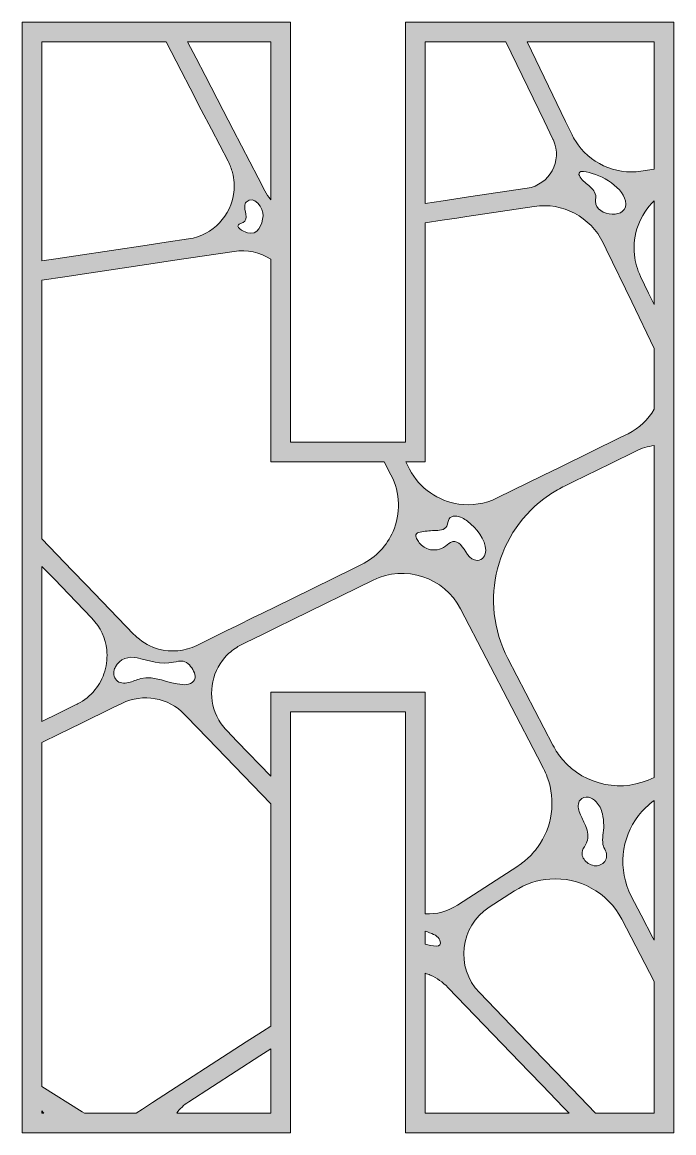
# Model space of a CAD drawing. Extents: x -1650 to 2650, y -4022 to 3022.
# Drawn here: x 1650 to 1910.2, y 1534.5 to 1978 of the extents above; entities that cross this region are included whole.
import ezdxf

# ---------------------------------------------------------------- set-up
doc = ezdxf.new("R2010")
doc.units = 0
doc.header["$MEASUREMENT"] = 0
doc.layers.add('Layer 1', color=7, linetype='Continuous')

msp = doc.modelspace()

# ---------------------------------------------------------------- hatches: boundary and pattern name
at = {"layer": 'Layer 1', "true_color": 0x80ff3c}
h = msp.add_hatch(color=70, dxfattribs=at)
h.dxf.hatch_style = 2
h.paths.add_polyline_path([(1803.08, 1978), (1803.08, 1810.24), (1757.08, 1810.24), (1757.08, 1978), (1650, 1978), (1650, 1534.49), (1757.08, 1534.49), (1757.08, 1702.55), (1803.08, 1702.55), (1803.08, 1534.49), (1910.17, 1534.49), (1910.17, 1978)])
edge = h.paths.add_edge_path()
edge.add_spline(control_points=[(1810.94, 1970.14), (1810.94, 1970.14), (1843.17, 1970.14), (1843.17, 1970.14), (1843.17, 1970.14), (1858.41, 1938.61), (1858.41, 1938.61), (1858.41, 1938.61), (1861.93, 1931.32), (1861.93, 1931.32), (1862, 1931.17), (1862.07, 1931.03), (1862.13, 1930.88), (1865.78, 1922.62), (1860.59, 1913.06), (1851.57, 1911.71), (1851.57, 1911.71), (1828.23, 1908.21), (1828.23, 1908.21), (1828.23, 1908.21), (1818.09, 1906.69), (1818.09, 1906.69), (1818.09, 1906.69), (1814.52, 1906.15), (1814.52, 1906.15), (1814.52, 1906.15), (1810.94, 1905.62), (1810.94, 1905.62), (1810.94, 1905.62), (1810.94, 1970.14), (1810.94, 1970.14)], knot_values=[0, 0, 0, 0, 1, 1, 1, 2, 2, 2, 3, 3, 3, 4, 4, 4, 5, 5, 5, 6, 6, 6, 7, 7, 7, 8, 8, 8, 9, 9, 9, 10, 10, 10, 10], degree=3, periodic=1)
edge = h.paths.add_edge_path()
edge.add_spline(control_points=[(1749.22, 1970.14), (1749.22, 1970.14), (1749.22, 1907.13), (1749.22, 1907.13), (1748.35, 1908.21), (1747.58, 1909.39), (1746.93, 1910.65), (1746.93, 1910.65), (1744.23, 1915.84), (1744.23, 1915.84), (1744.23, 1915.84), (1734.26, 1935.03), (1734.26, 1935.03), (1734.26, 1935.03), (1730.24, 1942.77), (1730.24, 1942.77), (1730.24, 1942.77), (1723.01, 1956.7), (1723.01, 1956.7), (1723.01, 1956.7), (1719.4, 1963.63), (1719.4, 1963.63), (1719.4, 1963.63), (1716.03, 1970.14), (1716.03, 1970.14), (1716.03, 1970.14), (1749.22, 1970.14), (1749.22, 1970.14)], knot_values=[0, 0, 0, 0, 1, 1, 1, 2, 2, 2, 3, 3, 3, 4, 4, 4, 5, 5, 5, 6, 6, 6, 7, 7, 7, 8, 8, 8, 9, 9, 9, 9], degree=3, periodic=1)
edge = h.paths.add_edge_path()
edge.add_spline(control_points=[(1739.33, 1901.31), (1739.14, 1902.56), (1738.66, 1903.81), (1738.89, 1905.05), (1738.96, 1905.44), (1739.11, 1905.83), (1739.38, 1906.12), (1742.42, 1909.47), (1746.45, 1903.46), (1746.2, 1900.66), (1745.87, 1897.16), (1744.04, 1892.62), (1739.89, 1893.93), (1738.79, 1894.28), (1737.77, 1894.81), (1736.86, 1895.5), (1736.52, 1895.76), (1736.15, 1896.1), (1736.16, 1896.54), (1736.17, 1896.98), (1736.56, 1897.32), (1736.96, 1897.5), (1737.36, 1897.67), (1737.8, 1897.74), (1738.19, 1897.95), (1739.3, 1898.55), (1739.52, 1900.06), (1739.33, 1901.31)], knot_values=[0, 0, 0, 0, 1, 1, 1, 2, 2, 2, 3, 3, 3, 4, 4, 4, 5, 5, 5, 6, 6, 6, 7, 7, 7, 8, 8, 8, 9, 9, 9, 9], degree=3, periodic=1)
edge = h.paths.add_edge_path()
edge.add_spline(control_points=[(1657.86, 1970.14), (1657.86, 1970.14), (1707.45, 1970.14), (1707.45, 1970.14), (1707.45, 1970.14), (1713.46, 1958.57), (1713.46, 1958.57), (1713.46, 1958.57), (1717.06, 1951.64), (1717.06, 1951.64), (1717.06, 1951.64), (1721.52, 1943.05), (1721.52, 1943.05), (1721.52, 1943.05), (1725.54, 1935.31), (1725.54, 1935.31), (1725.54, 1935.31), (1732.2, 1922.48), (1732.2, 1922.48), (1732.97, 1921), (1733.55, 1919.48), (1733.95, 1917.95), (1734.64, 1915.32), (1734.79, 1912.65), (1734.47, 1910.07), (1733.37, 1900.96), (1726.41, 1892.94), (1716.38, 1891.44), (1716.38, 1891.44), (1707.53, 1890.12), (1707.53, 1890.12), (1707.53, 1890.12), (1699.89, 1888.97), (1699.89, 1888.97), (1699.89, 1888.97), (1671.38, 1884.7), (1671.38, 1884.7), (1671.38, 1884.7), (1663.47, 1883.52), (1663.47, 1883.52), (1663.47, 1883.52), (1657.86, 1882.68), (1657.86, 1882.68), (1657.86, 1882.68), (1657.86, 1970.14), (1657.86, 1970.14)], knot_values=[0, 0, 0, 0, 1, 1, 1, 2, 2, 2, 3, 3, 3, 4, 4, 4, 5, 5, 5, 6, 6, 6, 7, 7, 7, 8, 8, 8, 9, 9, 9, 10, 10, 10, 11, 11, 11, 12, 12, 12, 13, 13, 13, 14, 14, 14, 15, 15, 15, 15], degree=3, periodic=1)
edge = h.paths.add_edge_path()
edge.add_spline(control_points=[(1657.86, 1874.98), (1657.86, 1874.98), (1667.01, 1876.35), (1667.01, 1876.35), (1667.01, 1876.35), (1674.91, 1877.53), (1674.91, 1877.53), (1674.91, 1877.53), (1702.35, 1881.65), (1702.35, 1881.65), (1702.35, 1881.65), (1709.99, 1882.79), (1709.99, 1882.79), (1709.99, 1882.79), (1734.61, 1886.48), (1734.61, 1886.48), (1739.82, 1887.26), (1744.98, 1886.09), (1749.22, 1883.4), (1749.22, 1883.4), (1749.22, 1802.38), (1749.22, 1802.38), (1749.22, 1802.38), (1794.58, 1802.38), (1794.58, 1802.38), (1794.58, 1802.38), (1797.25, 1797.23), (1797.25, 1797.23), (1801.06, 1789.91), (1801.09, 1781.65), (1798.06, 1774.64), (1795.67, 1769.08), (1791.35, 1764.31), (1785.48, 1761.43), (1785.48, 1761.43), (1782.59, 1760.01), (1782.59, 1760.01), (1782.59, 1760.01), (1757.96, 1747.91), (1757.96, 1747.91), (1757.96, 1747.91), (1745.45, 1741.78), (1745.45, 1741.78), (1745.45, 1741.78), (1742.53, 1740.34), (1742.53, 1740.34), (1742.53, 1740.34), (1735.69, 1736.99), (1735.69, 1736.99), (1735.69, 1736.99), (1731.75, 1735.05), (1731.75, 1735.05), (1731.75, 1735.05), (1722.15, 1730.34), (1722.15, 1730.34), (1722.15, 1730.34), (1719.68, 1729.12), (1719.68, 1729.12), (1714.82, 1726.74), (1709.4, 1726.32), (1704.44, 1727.69), (1701.3, 1728.55), (1698.35, 1730.13), (1695.83, 1732.37), (1695.41, 1732.73), (1695.01, 1733.11), (1694.62, 1733.52), (1694.62, 1733.52), (1675.52, 1753.33), (1675.52, 1753.33), (1675.52, 1753.33), (1670.01, 1759.04), (1670.01, 1759.04), (1670.01, 1759.04), (1657.86, 1771.64), (1657.86, 1771.64), (1657.86, 1771.64), (1657.86, 1874.98), (1657.86, 1874.98)], knot_values=[0, 0, 0, 0, 1, 1, 1, 2, 2, 2, 3, 3, 3, 4, 4, 4, 5, 5, 5, 6, 6, 6, 7, 7, 7, 8, 8, 8, 9, 9, 9, 10, 10, 10, 11, 11, 11, 12, 12, 12, 13, 13, 13, 14, 14, 14, 15, 15, 15, 16, 16, 16, 17, 17, 17, 18, 18, 18, 19, 19, 19, 20, 20, 20, 21, 21, 21, 22, 22, 22, 23, 23, 23, 24, 24, 24, 25, 25, 25, 26, 26, 26, 26], degree=3, periodic=1)
edge = h.paths.add_edge_path()
edge.add_spline(control_points=[(1686.9, 1719.85), (1686.99, 1720.1), (1687.1, 1720.35), (1687.22, 1720.57), (1688.79, 1723.74), (1692.65, 1724.92), (1695.92, 1724.17), (1695.94, 1724.17), (1695.95, 1724.16), (1695.96, 1724.16), (1701.08, 1722.97), (1705.02, 1721.3), (1710.46, 1722.42), (1711.72, 1722.68), (1713, 1723.04), (1714.26, 1722.78), (1716.21, 1722.39), (1717.54, 1720.61), (1718.44, 1718.83), (1718.86, 1717.98), (1719.24, 1717.05), (1719.08, 1716.12), (1718.72, 1714.04), (1716.08, 1713.32), (1713.98, 1713.46), (1708.33, 1713.86), (1702.82, 1717.2), (1697.31, 1715.88), (1695.64, 1715.47), (1694.09, 1714.64), (1692.42, 1714.25), (1690.74, 1713.86), (1688.78, 1714), (1687.59, 1715.24), (1686.46, 1716.42), (1686.36, 1718.31), (1686.9, 1719.85)], knot_values=[0, 0, 0, 0, 1, 1, 1, 2, 2, 2, 3, 3, 3, 4, 4, 4, 5, 5, 5, 6, 6, 6, 7, 7, 7, 8, 8, 8, 9, 9, 9, 10, 10, 10, 11, 11, 11, 12, 12, 12, 12], degree=3, periodic=1)
edge = h.paths.add_edge_path()
edge.add_spline(control_points=[(1657.86, 1760.67), (1657.86, 1760.67), (1662.96, 1755.39), (1662.96, 1755.39), (1662.96, 1755.39), (1668.47, 1749.67), (1668.47, 1749.67), (1668.47, 1749.67), (1677.8, 1739.99), (1677.8, 1739.99), (1681.32, 1736.35), (1683.25, 1731.9), (1683.73, 1727.37), (1684.05, 1724.49), (1683.78, 1721.57), (1682.96, 1718.81), (1681.36, 1713.41), (1677.65, 1708.59), (1672.08, 1705.76), (1671.98, 1705.71), (1671.88, 1705.65), (1671.78, 1705.61), (1671.78, 1705.61), (1663.05, 1701.33), (1663.05, 1701.33), (1663.05, 1701.33), (1659.44, 1699.55), (1659.44, 1699.55), (1659.44, 1699.55), (1657.86, 1698.77), (1657.86, 1698.77), (1657.86, 1698.77), (1657.86, 1760.67), (1657.86, 1760.67)], knot_values=[0, 0, 0, 0, 1, 1, 1, 2, 2, 2, 3, 3, 3, 4, 4, 4, 5, 5, 5, 6, 6, 6, 7, 7, 7, 8, 8, 8, 9, 9, 9, 10, 10, 10, 11, 11, 11, 11], degree=3, periodic=1)
edge = h.paths.add_edge_path()
edge.add_spline(control_points=[(1657.86, 1542.35), (1657.86, 1542.35), (1657.86, 1543.21), (1657.86, 1543.21), (1658.12, 1542.93), (1658.37, 1542.64), (1658.6, 1542.35), (1658.6, 1542.35), (1657.86, 1542.35), (1657.86, 1542.35)], knot_values=[0, 0, 0, 0, 1, 1, 1, 2, 2, 2, 3, 3, 3, 3], degree=3, periodic=1)
edge = h.paths.add_edge_path()
edge.add_spline(control_points=[(1749.22, 1542.35), (1749.22, 1542.35), (1711.69, 1542.35), (1711.69, 1542.35), (1712.95, 1544.07), (1714.56, 1545.61), (1716.51, 1546.87), (1716.51, 1546.87), (1744.83, 1565.22), (1744.83, 1565.22), (1744.83, 1565.22), (1749.22, 1568.06), (1749.22, 1568.06), (1749.22, 1568.06), (1749.22, 1542.35), (1749.22, 1542.35)], knot_values=[0, 0, 0, 0, 1, 1, 1, 2, 2, 2, 3, 3, 3, 4, 4, 4, 5, 5, 5, 5], degree=3, periodic=1)
edge = h.paths.add_edge_path()
edge.add_spline(control_points=[(1749.22, 1577.13), (1749.22, 1577.13), (1745.9, 1574.99), (1745.9, 1574.99), (1745.9, 1574.99), (1739.39, 1570.77), (1739.39, 1570.77), (1739.39, 1570.77), (1702.07, 1546.59), (1702.07, 1546.59), (1702.07, 1546.59), (1698, 1543.96), (1698, 1543.96), (1698, 1543.96), (1695.51, 1542.35), (1695.51, 1542.35), (1695.51, 1542.35), (1674.83, 1542.35), (1674.83, 1542.35), (1674.83, 1542.35), (1673.98, 1542.88), (1673.98, 1542.88), (1673.98, 1542.88), (1657.86, 1552.97), (1657.86, 1552.97), (1657.86, 1552.97), (1657.86, 1690.29), (1657.86, 1690.29), (1657.86, 1690.29), (1657.88, 1690.3), (1657.88, 1690.3), (1657.88, 1690.3), (1664.95, 1693.78), (1664.95, 1693.78), (1664.95, 1693.78), (1673.44, 1697.94), (1673.44, 1697.94), (1673.44, 1697.94), (1686.08, 1704.15), (1686.08, 1704.15), (1686.08, 1704.15), (1689.79, 1705.97), (1689.79, 1705.97), (1698.21, 1710.1), (1708.33, 1708.33), (1714.85, 1701.57), (1714.85, 1701.57), (1715.63, 1700.76), (1715.63, 1700.76), (1715.63, 1700.76), (1723.94, 1692.14), (1723.94, 1692.14), (1723.94, 1692.14), (1749.22, 1665.92), (1749.22, 1665.92), (1749.22, 1665.92), (1749.22, 1577.13), (1749.22, 1577.13)], knot_values=[0, 0, 0, 0, 1, 1, 1, 2, 2, 2, 3, 3, 3, 4, 4, 4, 5, 5, 5, 6, 6, 6, 7, 7, 7, 8, 8, 8, 9, 9, 9, 10, 10, 10, 11, 11, 11, 12, 12, 12, 13, 13, 13, 14, 14, 14, 15, 15, 15, 16, 16, 16, 17, 17, 17, 18, 18, 18, 19, 19, 19, 19], degree=3, periodic=1)
edge = h.paths.add_edge_path()
edge.add_spline(control_points=[(1749.22, 1710.41), (1749.22, 1710.41), (1749.22, 1676.88), (1749.22, 1676.88), (1749.22, 1676.88), (1735.82, 1690.78), (1735.82, 1690.78), (1735.82, 1690.78), (1731.65, 1695.1), (1731.65, 1695.1), (1729.97, 1696.85), (1728.65, 1698.78), (1727.69, 1700.81), (1723.98, 1708.59), (1725.32, 1717.92), (1730.95, 1724.34), (1732.28, 1725.86), (1733.86, 1727.22), (1735.67, 1728.35), (1736.31, 1728.76), (1736.99, 1729.14), (1737.69, 1729.48), (1737.69, 1729.48), (1739.06, 1730.16), (1739.06, 1730.16), (1739.06, 1730.16), (1745.89, 1733.51), (1745.89, 1733.51), (1745.89, 1733.51), (1751.5, 1736.26), (1751.5, 1736.26), (1751.5, 1736.26), (1758.06, 1739.48), (1758.06, 1739.48), (1758.06, 1739.48), (1790.07, 1755.2), (1790.07, 1755.2), (1802.92, 1761.51), (1818.47, 1756.4), (1825.07, 1743.69), (1825.07, 1743.69), (1855.71, 1684.68), (1855.71, 1684.68), (1855.71, 1684.68), (1858.16, 1679.97), (1858.16, 1679.97), (1858.74, 1678.86), (1859.24, 1677.72), (1859.67, 1676.56), (1863.22, 1667.01), (1861.59, 1656.44), (1855.74, 1648.45), (1855.41, 1647.99), (1855.05, 1647.53), (1854.69, 1647.09), (1853.43, 1645.56), (1852.01, 1644.15), (1850.42, 1642.87), (1849.6, 1642.21), (1848.75, 1641.58), (1847.85, 1641), (1847.85, 1641), (1823.79, 1625.42), (1823.79, 1625.42), (1819.86, 1622.87), (1815.36, 1621.72), (1810.94, 1621.87), (1810.94, 1621.87), (1810.94, 1710.41), (1810.94, 1710.41), (1810.94, 1710.41), (1749.22, 1710.41), (1749.22, 1710.41)], knot_values=[0, 0, 0, 0, 1, 1, 1, 2, 2, 2, 3, 3, 3, 4, 4, 4, 5, 5, 5, 6, 6, 6, 7, 7, 7, 8, 8, 8, 9, 9, 9, 10, 10, 10, 11, 11, 11, 12, 12, 12, 13, 13, 13, 14, 14, 14, 15, 15, 15, 16, 16, 16, 17, 17, 17, 18, 18, 18, 19, 19, 19, 20, 20, 20, 21, 21, 21, 22, 22, 22, 23, 23, 23, 24, 24, 24, 24], degree=3, periodic=1)
edge = h.paths.add_edge_path()
edge.add_spline(control_points=[(1807.18, 1773.28), (1807.35, 1773.97), (1808.16, 1774.24), (1808.86, 1774.37), (1810.7, 1774.74), (1812.58, 1774.94), (1814.47, 1774.98), (1816.35, 1775.01), (1818.65, 1775.11), (1819.54, 1776.76), (1820.03, 1777.67), (1819.93, 1778.82), (1820.49, 1779.69), (1821.51, 1781.28), (1823.95, 1780.91), (1825.64, 1780.06), (1826.35, 1779.69), (1827.07, 1779.24), (1827.8, 1778.7), (1831.44, 1776.02), (1835, 1771.35), (1835.07, 1767.09), (1835.1, 1765.11), (1833.9, 1763.11), (1831.67, 1763.07), (1828.46, 1763.01), (1826.95, 1767.45), (1825.01, 1769.37), (1824.19, 1770.19), (1823.02, 1770.78), (1821.88, 1770.56), (1820.74, 1770.35), (1819.9, 1769.41), (1818.96, 1768.72), (1817.06, 1767.3), (1814.48, 1766.86), (1812.22, 1767.56), (1810.58, 1768.07), (1809.13, 1769.16), (1808.17, 1770.58), (1807.81, 1771.11), (1807.51, 1771.69), (1807.29, 1772.3), (1807.18, 1772.61), (1807.09, 1772.96), (1807.18, 1773.28)], knot_values=[0, 0, 0, 0, 1, 1, 1, 2, 2, 2, 3, 3, 3, 4, 4, 4, 5, 5, 5, 6, 6, 6, 7, 7, 7, 8, 8, 8, 9, 9, 9, 10, 10, 10, 11, 11, 11, 12, 12, 12, 13, 13, 13, 14, 14, 14, 15, 15, 15, 15], degree=3, periodic=1)
edge = h.paths.add_edge_path()
edge.add_spline(control_points=[(1810.94, 1609.82), (1810.94, 1609.82), (1810.94, 1614.95), (1810.94, 1614.95), (1811.24, 1614.86), (1811.54, 1614.78), (1811.84, 1614.68), (1814.12, 1613.97), (1816.24, 1612.92), (1816.77, 1611.45), (1818.17, 1607.62), (1813.31, 1609.33), (1810.94, 1609.82)], knot_values=[0, 0, 0, 0, 1, 1, 1, 2, 2, 2, 3, 3, 3, 4, 4, 4, 4], degree=3, periodic=1)
edge = h.paths.add_edge_path()
edge.add_spline(control_points=[(1810.94, 1542.35), (1810.94, 1542.35), (1810.94, 1598.2), (1810.94, 1598.2), (1811.62, 1597.98), (1812.29, 1597.72), (1812.95, 1597.44), (1815.54, 1596.3), (1817.96, 1594.66), (1820.01, 1592.51), (1820.01, 1592.51), (1852.47, 1558.86), (1852.47, 1558.86), (1852.47, 1558.86), (1857.76, 1553.38), (1857.76, 1553.38), (1857.76, 1553.38), (1866.03, 1544.79), (1866.03, 1544.79), (1866.03, 1544.79), (1868.39, 1542.35), (1868.39, 1542.35), (1868.39, 1542.35), (1810.94, 1542.35), (1810.94, 1542.35)], knot_values=[0, 0, 0, 0, 1, 1, 1, 2, 2, 2, 3, 3, 3, 4, 4, 4, 5, 5, 5, 6, 6, 6, 7, 7, 7, 8, 8, 8, 8], degree=3, periodic=1)
edge = h.paths.add_edge_path()
edge.add_spline(control_points=[(1902.31, 1542.35), (1902.31, 1542.35), (1878.96, 1542.35), (1878.96, 1542.35), (1878.96, 1542.35), (1863.15, 1558.74), (1863.15, 1558.74), (1863.15, 1558.74), (1857.87, 1564.21), (1857.87, 1564.21), (1857.87, 1564.21), (1832.53, 1590.49), (1832.53, 1590.49), (1822.83, 1600.55), (1824.72, 1616.95), (1836.45, 1624.55), (1836.45, 1624.55), (1846.55, 1631.09), (1846.55, 1631.09), (1850.98, 1633.96), (1855.85, 1635.5), (1860.72, 1635.84), (1872.2, 1636.64), (1883.71, 1630.77), (1889.43, 1619.75), (1889.43, 1619.75), (1902.31, 1594.96), (1902.31, 1594.96), (1902.31, 1594.96), (1902.31, 1542.35), (1902.31, 1542.35)], knot_values=[0, 0, 0, 0, 1, 1, 1, 2, 2, 2, 3, 3, 3, 4, 4, 4, 5, 5, 5, 6, 6, 6, 7, 7, 7, 8, 8, 8, 9, 9, 9, 10, 10, 10, 10], degree=3, periodic=1)
edge = h.paths.add_edge_path()
edge.add_spline(control_points=[(1881.88, 1649.68), (1882.22, 1647.83), (1883.71, 1646.51), (1883.29, 1644.47), (1882.98, 1642.95), (1881.76, 1641.66), (1880.26, 1641.25), (1878.62, 1640.81), (1876.85, 1641.42), (1875.53, 1642.47), (1874.33, 1643.42), (1873.39, 1644.87), (1873.53, 1646.39), (1873.64, 1647.53), (1874.32, 1648.49), (1874.89, 1649.5), (1875.1, 1649.87), (1875.3, 1650.23), (1875.46, 1650.62), (1876.26, 1652.61), (1875.83, 1654.89), (1875.03, 1656.87), (1874.88, 1657.26), (1874.72, 1657.64), (1874.55, 1658), (1873.82, 1659.58), (1872.97, 1661.11), (1872.43, 1662.74), (1871.91, 1664.27), (1871.73, 1666.12), (1872.76, 1667.37), (1873.52, 1668.31), (1874.86, 1668.68), (1876.06, 1668.49), (1877.26, 1668.28), (1878.33, 1667.57), (1879.17, 1666.69), (1880.45, 1665.37), (1881.22, 1663.7), (1881.66, 1661.91), (1882.04, 1660.39), (1882.18, 1658.77), (1882.21, 1657.2), (1882.24, 1655.96), (1882.04, 1654.65), (1881.89, 1653.35), (1881.77, 1652.09), (1881.68, 1650.85), (1881.88, 1649.68)], knot_values=[0, 0, 0, 0, 1, 1, 1, 2, 2, 2, 3, 3, 3, 4, 4, 4, 5, 5, 5, 6, 6, 6, 7, 7, 7, 8, 8, 8, 9, 9, 9, 10, 10, 10, 11, 11, 11, 12, 12, 12, 13, 13, 13, 14, 14, 14, 15, 15, 15, 16, 16, 16, 16], degree=3, periodic=1)
edge = h.paths.add_edge_path()
edge.add_spline(control_points=[(1902.31, 1611.48), (1902.31, 1611.48), (1901.84, 1612.38), (1901.84, 1612.38), (1901.84, 1612.38), (1897.13, 1621.45), (1897.13, 1621.45), (1897.13, 1621.45), (1893.21, 1629.01), (1893.21, 1629.01), (1887.69, 1639.63), (1889.13, 1652.15), (1896.09, 1661.15), (1897.83, 1663.39), (1899.91, 1665.43), (1902.31, 1667.15), (1902.31, 1667.15), (1902.31, 1611.48), (1902.31, 1611.48)], knot_values=[0, 0, 0, 0, 1, 1, 1, 2, 2, 2, 3, 3, 3, 4, 4, 4, 5, 5, 5, 6, 6, 6, 6], degree=3, periodic=1)
edge = h.paths.add_edge_path()
edge.add_spline(control_points=[(1902.31, 1676.44), (1889.85, 1669.95), (1874.68, 1673.1), (1865.77, 1683.52), (1864.31, 1685.23), (1863.01, 1687.14), (1861.93, 1689.23), (1861.93, 1689.23), (1843.93, 1723.88), (1843.93, 1723.88), (1831.97, 1746.91), (1839.42, 1774.79), (1860.2, 1789.03), (1860.51, 1789.25), (1860.81, 1789.45), (1861.13, 1789.65), (1862.86, 1790.79), (1864.68, 1791.82), (1866.58, 1792.76), (1866.58, 1792.76), (1867.81, 1793.36), (1867.81, 1793.36), (1867.81, 1793.36), (1870.01, 1794.44), (1870.01, 1794.44), (1870.01, 1794.44), (1884.72, 1801.66), (1884.72, 1801.66), (1884.72, 1801.66), (1894.96, 1806.69), (1894.96, 1806.69), (1897.34, 1807.86), (1899.82, 1808.61), (1902.31, 1808.95), (1902.31, 1808.95), (1902.31, 1676.44), (1902.31, 1676.44)], knot_values=[0, 0, 0, 0, 1, 1, 1, 2, 2, 2, 3, 3, 3, 4, 4, 4, 5, 5, 5, 6, 6, 6, 7, 7, 7, 8, 8, 8, 9, 9, 9, 10, 10, 10, 11, 11, 11, 12, 12, 12, 12], degree=3, periodic=1)
edge = h.paths.add_edge_path()
edge.add_spline(control_points=[(1902.31, 1823.42), (1899.99, 1819.35), (1896.45, 1815.9), (1891.92, 1813.67), (1891.92, 1813.67), (1888.98, 1812.23), (1888.98, 1812.23), (1888.98, 1812.23), (1864.75, 1800.34), (1864.75, 1800.34), (1864.75, 1800.34), (1857.91, 1796.98), (1857.91, 1796.98), (1857.91, 1796.98), (1839.64, 1788.01), (1839.64, 1788.01), (1834.72, 1785.6), (1829.4, 1784.86), (1824.34, 1785.58), (1816.2, 1786.73), (1808.71, 1791.68), (1804.64, 1799.52), (1804.64, 1799.52), (1803.15, 1802.38), (1803.15, 1802.38), (1803.15, 1802.38), (1810.94, 1802.38), (1810.94, 1802.38), (1810.94, 1802.38), (1810.94, 1897.93), (1810.94, 1897.93), (1810.94, 1897.93), (1817.67, 1898.93), (1817.67, 1898.93), (1817.67, 1898.93), (1823.53, 1899.81), (1823.53, 1899.81), (1823.53, 1899.81), (1827.48, 1900.4), (1827.48, 1900.4), (1827.48, 1900.4), (1854.43, 1904.44), (1854.43, 1904.44), (1865.79, 1906.14), (1876.94, 1900.25), (1881.95, 1889.91), (1881.95, 1889.91), (1883.18, 1887.35), (1883.18, 1887.35), (1883.18, 1887.35), (1893.36, 1866.29), (1893.36, 1866.29), (1893.36, 1866.29), (1902.31, 1847.76), (1902.31, 1847.76), (1902.31, 1847.76), (1902.31, 1823.42), (1902.31, 1823.42)], knot_values=[0, 0, 0, 0, 1, 1, 1, 2, 2, 2, 3, 3, 3, 4, 4, 4, 5, 5, 5, 6, 6, 6, 7, 7, 7, 8, 8, 8, 9, 9, 9, 10, 10, 10, 11, 11, 11, 12, 12, 12, 13, 13, 13, 14, 14, 14, 15, 15, 15, 16, 16, 16, 17, 17, 17, 18, 18, 18, 19, 19, 19, 19], degree=3, periodic=1)
edge = h.paths.add_edge_path()
edge.add_spline(control_points=[(1876.28, 1912.74), (1874.85, 1913.93), (1873.23, 1915.03), (1872.46, 1916.73), (1872.32, 1917.05), (1872.21, 1917.4), (1872.33, 1917.73), (1872.55, 1918.37), (1873.41, 1918.45), (1874.08, 1918.39), (1879.77, 1917.86), (1889.43, 1912.85), (1890.84, 1906.65), (1892.6, 1898.95), (1878.87, 1900.15), (1878.86, 1906.49), (1878.86, 1907.03), (1879.01, 1907.57), (1879.02, 1908.1), (1879.1, 1909.96), (1877.71, 1911.54), (1876.28, 1912.74)], knot_values=[0, 0, 0, 0, 1, 1, 1, 2, 2, 2, 3, 3, 3, 4, 4, 4, 5, 5, 5, 6, 6, 6, 7, 7, 7, 7], degree=3, periodic=1)
edge = h.paths.add_edge_path()
edge.add_spline(control_points=[(1902.31, 1865.26), (1902.31, 1865.26), (1900.12, 1869.79), (1900.12, 1869.79), (1900.12, 1869.79), (1896.93, 1876.4), (1896.93, 1876.4), (1895.56, 1879.23), (1894.75, 1882.15), (1894.44, 1885.05), (1893.57, 1893.16), (1896.61, 1901.16), (1902.31, 1906.69), (1902.31, 1906.69), (1902.31, 1865.26), (1902.31, 1865.26)], knot_values=[0, 0, 0, 0, 1, 1, 1, 2, 2, 2, 3, 3, 3, 4, 4, 4, 5, 5, 5, 5], degree=3, periodic=1)
edge = h.paths.add_edge_path()
edge.add_spline(control_points=[(1902.31, 1919.31), (1902.31, 1919.31), (1897.06, 1918.53), (1897.06, 1918.53), (1886.63, 1916.96), (1876.38, 1921.79), (1870.89, 1930.59), (1870.41, 1931.39), (1869.95, 1932.2), (1869.54, 1933.05), (1869.54, 1933.05), (1866.99, 1938.33), (1866.99, 1938.33), (1866.99, 1938.33), (1851.61, 1970.14), (1851.61, 1970.14), (1851.61, 1970.14), (1902.31, 1970.14), (1902.31, 1970.14), (1902.31, 1970.14), (1902.31, 1919.31), (1902.31, 1919.31)], knot_values=[0, 0, 0, 0, 1, 1, 1, 2, 2, 2, 3, 3, 3, 4, 4, 4, 5, 5, 5, 6, 6, 6, 7, 7, 7, 7], degree=3, periodic=1)

# ---------------------------------------------------------------- linework, layer by layer
at = {"layer": 'Layer 1', "lineweight": 0}
msp.add_lwpolyline([(1803.08, 1978), (1803.08, 1810.24), (1757.08, 1810.24), (1757.08, 1978), (1650, 1978), (1650, 1534.49), (1757.08, 1534.49), (1757.08, 1702.55), (1803.08, 1702.55), (1803.08, 1534.49), (1910.17, 1534.49), (1910.17, 1978), (1803.08, 1978)], dxfattribs=at)
for points, knots in [([(1657.86, 1970.14), (1657.86, 1970.14), (1707.45, 1970.14), (1707.45, 1970.14), (1707.45, 1970.14), (1713.46, 1958.57), (1713.46, 1958.57), (1713.46, 1958.57), (1717.06, 1951.64), (1717.06, 1951.64), (1717.06, 1951.64), (1721.52, 1943.05), (1721.52, 1943.05), (1721.52, 1943.05), (1725.54, 1935.31), (1725.54, 1935.31), (1725.54, 1935.31), (1732.2, 1922.48), (1732.2, 1922.48), (1732.97, 1921), (1733.55, 1919.48), (1733.95, 1917.95), (1734.64, 1915.32), (1734.79, 1912.65), (1734.47, 1910.07), (1733.37, 1900.96), (1726.41, 1892.94), (1716.38, 1891.44), (1716.38, 1891.44), (1707.53, 1890.12), (1707.53, 1890.12), (1707.53, 1890.12), (1699.89, 1888.97), (1699.89, 1888.97), (1699.89, 1888.97), (1671.38, 1884.7), (1671.38, 1884.7), (1671.38, 1884.7), (1663.47, 1883.52), (1663.47, 1883.52), (1663.47, 1883.52), (1657.86, 1882.68), (1657.86, 1882.68), (1657.86, 1882.68), (1657.86, 1970.14), (1657.86, 1970.14)], [0, 0, 0, 0, 1, 1, 1, 2, 2, 2, 3, 3, 3, 4, 4, 4, 5, 5, 5, 6, 6, 6, 7, 7, 7, 8, 8, 8, 9, 9, 9, 10, 10, 10, 11, 11, 11, 12, 12, 12, 13, 13, 13, 14, 14, 14, 15, 15, 15, 15]), ([(1749.22, 1970.14), (1749.22, 1970.14), (1749.22, 1907.13), (1749.22, 1907.13), (1748.35, 1908.21), (1747.58, 1909.39), (1746.93, 1910.65), (1746.93, 1910.65), (1744.23, 1915.84), (1744.23, 1915.84), (1744.23, 1915.84), (1734.26, 1935.03), (1734.26, 1935.03), (1734.26, 1935.03), (1730.24, 1942.77), (1730.24, 1942.77), (1730.24, 1942.77), (1723.01, 1956.7), (1723.01, 1956.7), (1723.01, 1956.7), (1719.4, 1963.63), (1719.4, 1963.63), (1719.4, 1963.63), (1716.03, 1970.14), (1716.03, 1970.14), (1716.03, 1970.14), (1749.22, 1970.14), (1749.22, 1970.14)], [0, 0, 0, 0, 1, 1, 1, 2, 2, 2, 3, 3, 3, 4, 4, 4, 5, 5, 5, 6, 6, 6, 7, 7, 7, 8, 8, 8, 9, 9, 9, 9]), ([(1810.94, 1970.14), (1810.94, 1970.14), (1843.17, 1970.14), (1843.17, 1970.14), (1843.17, 1970.14), (1858.41, 1938.61), (1858.41, 1938.61), (1858.41, 1938.61), (1861.93, 1931.32), (1861.93, 1931.32), (1862, 1931.17), (1862.07, 1931.03), (1862.13, 1930.88), (1865.78, 1922.62), (1860.59, 1913.06), (1851.57, 1911.71), (1851.57, 1911.71), (1828.23, 1908.21), (1828.23, 1908.21), (1828.23, 1908.21), (1818.09, 1906.69), (1818.09, 1906.69), (1818.09, 1906.69), (1814.52, 1906.15), (1814.52, 1906.15), (1814.52, 1906.15), (1810.94, 1905.62), (1810.94, 1905.62), (1810.94, 1905.62), (1810.94, 1970.14), (1810.94, 1970.14)], [0, 0, 0, 0, 1, 1, 1, 2, 2, 2, 3, 3, 3, 4, 4, 4, 5, 5, 5, 6, 6, 6, 7, 7, 7, 8, 8, 8, 9, 9, 9, 10, 10, 10, 10]), ([(1902.31, 1919.31), (1902.31, 1919.31), (1897.06, 1918.53), (1897.06, 1918.53), (1886.63, 1916.96), (1876.38, 1921.79), (1870.89, 1930.59), (1870.41, 1931.39), (1869.95, 1932.2), (1869.54, 1933.05), (1869.54, 1933.05), (1866.99, 1938.33), (1866.99, 1938.33), (1866.99, 1938.33), (1851.61, 1970.14), (1851.61, 1970.14), (1851.61, 1970.14), (1902.31, 1970.14), (1902.31, 1970.14), (1902.31, 1970.14), (1902.31, 1919.31), (1902.31, 1919.31)], [0, 0, 0, 0, 1, 1, 1, 2, 2, 2, 3, 3, 3, 4, 4, 4, 5, 5, 5, 6, 6, 6, 7, 7, 7, 7]), ([(1876.28, 1912.74), (1874.85, 1913.93), (1873.23, 1915.03), (1872.46, 1916.73), (1872.32, 1917.05), (1872.21, 1917.4), (1872.33, 1917.73), (1872.55, 1918.37), (1873.41, 1918.45), (1874.08, 1918.39), (1879.77, 1917.86), (1889.43, 1912.85), (1890.84, 1906.65), (1892.6, 1898.95), (1878.87, 1900.15), (1878.86, 1906.49), (1878.86, 1907.03), (1879.01, 1907.57), (1879.02, 1908.1), (1879.1, 1909.96), (1877.71, 1911.54), (1876.28, 1912.74)], [0, 0, 0, 0, 1, 1, 1, 2, 2, 2, 3, 3, 3, 4, 4, 4, 5, 5, 5, 6, 6, 6, 7, 7, 7, 7]), ([(1739.33, 1901.31), (1739.14, 1902.56), (1738.66, 1903.81), (1738.89, 1905.05), (1738.96, 1905.44), (1739.11, 1905.83), (1739.38, 1906.12), (1742.42, 1909.47), (1746.45, 1903.46), (1746.2, 1900.66), (1745.87, 1897.16), (1744.04, 1892.62), (1739.89, 1893.93), (1738.79, 1894.28), (1737.77, 1894.81), (1736.86, 1895.5), (1736.52, 1895.76), (1736.15, 1896.1), (1736.16, 1896.54), (1736.17, 1896.98), (1736.56, 1897.32), (1736.96, 1897.5), (1737.36, 1897.67), (1737.8, 1897.74), (1738.19, 1897.95), (1739.3, 1898.55), (1739.52, 1900.06), (1739.33, 1901.31)], [0, 0, 0, 0, 1, 1, 1, 2, 2, 2, 3, 3, 3, 4, 4, 4, 5, 5, 5, 6, 6, 6, 7, 7, 7, 8, 8, 8, 9, 9, 9, 9]), ([(1902.31, 1823.42), (1899.99, 1819.35), (1896.45, 1815.9), (1891.92, 1813.67), (1891.92, 1813.67), (1888.98, 1812.23), (1888.98, 1812.23), (1888.98, 1812.23), (1864.75, 1800.34), (1864.75, 1800.34), (1864.75, 1800.34), (1857.91, 1796.98), (1857.91, 1796.98), (1857.91, 1796.98), (1839.64, 1788.01), (1839.64, 1788.01), (1834.72, 1785.6), (1829.4, 1784.86), (1824.34, 1785.58), (1816.2, 1786.73), (1808.71, 1791.68), (1804.64, 1799.52), (1804.64, 1799.52), (1803.15, 1802.38), (1803.15, 1802.38), (1803.15, 1802.38), (1810.94, 1802.38), (1810.94, 1802.38), (1810.94, 1802.38), (1810.94, 1897.93), (1810.94, 1897.93), (1810.94, 1897.93), (1817.67, 1898.93), (1817.67, 1898.93), (1817.67, 1898.93), (1823.53, 1899.81), (1823.53, 1899.81), (1823.53, 1899.81), (1827.48, 1900.4), (1827.48, 1900.4), (1827.48, 1900.4), (1854.43, 1904.44), (1854.43, 1904.44), (1865.79, 1906.14), (1876.94, 1900.25), (1881.95, 1889.91), (1881.95, 1889.91), (1883.18, 1887.35), (1883.18, 1887.35), (1883.18, 1887.35), (1893.36, 1866.29), (1893.36, 1866.29), (1893.36, 1866.29), (1902.31, 1847.76), (1902.31, 1847.76), (1902.31, 1847.76), (1902.31, 1823.42), (1902.31, 1823.42)], [0, 0, 0, 0, 1, 1, 1, 2, 2, 2, 3, 3, 3, 4, 4, 4, 5, 5, 5, 6, 6, 6, 7, 7, 7, 8, 8, 8, 9, 9, 9, 10, 10, 10, 11, 11, 11, 12, 12, 12, 13, 13, 13, 14, 14, 14, 15, 15, 15, 16, 16, 16, 17, 17, 17, 18, 18, 18, 19, 19, 19, 19]), ([(1902.31, 1865.26), (1902.31, 1865.26), (1900.12, 1869.79), (1900.12, 1869.79), (1900.12, 1869.79), (1896.93, 1876.4), (1896.93, 1876.4), (1895.56, 1879.23), (1894.75, 1882.15), (1894.44, 1885.05), (1893.57, 1893.16), (1896.61, 1901.16), (1902.31, 1906.69), (1902.31, 1906.69), (1902.31, 1865.26), (1902.31, 1865.26)], [0, 0, 0, 0, 1, 1, 1, 2, 2, 2, 3, 3, 3, 4, 4, 4, 5, 5, 5, 5]), ([(1657.86, 1874.98), (1657.86, 1874.98), (1667.01, 1876.35), (1667.01, 1876.35), (1667.01, 1876.35), (1674.91, 1877.53), (1674.91, 1877.53), (1674.91, 1877.53), (1702.35, 1881.65), (1702.35, 1881.65), (1702.35, 1881.65), (1709.99, 1882.79), (1709.99, 1882.79), (1709.99, 1882.79), (1734.61, 1886.48), (1734.61, 1886.48), (1739.82, 1887.26), (1744.98, 1886.09), (1749.22, 1883.4), (1749.22, 1883.4), (1749.22, 1802.38), (1749.22, 1802.38), (1749.22, 1802.38), (1794.58, 1802.38), (1794.58, 1802.38), (1794.58, 1802.38), (1797.25, 1797.23), (1797.25, 1797.23), (1801.06, 1789.91), (1801.09, 1781.65), (1798.06, 1774.64), (1795.67, 1769.08), (1791.35, 1764.31), (1785.48, 1761.43), (1785.48, 1761.43), (1782.59, 1760.01), (1782.59, 1760.01), (1782.59, 1760.01), (1757.96, 1747.91), (1757.96, 1747.91), (1757.96, 1747.91), (1745.45, 1741.78), (1745.45, 1741.78), (1745.45, 1741.78), (1742.53, 1740.34), (1742.53, 1740.34), (1742.53, 1740.34), (1735.69, 1736.99), (1735.69, 1736.99), (1735.69, 1736.99), (1731.75, 1735.05), (1731.75, 1735.05), (1731.75, 1735.05), (1722.15, 1730.34), (1722.15, 1730.34), (1722.15, 1730.34), (1719.68, 1729.12), (1719.68, 1729.12), (1714.82, 1726.74), (1709.4, 1726.32), (1704.44, 1727.69), (1701.3, 1728.55), (1698.35, 1730.13), (1695.83, 1732.37), (1695.41, 1732.73), (1695.01, 1733.11), (1694.62, 1733.52), (1694.62, 1733.52), (1675.52, 1753.33), (1675.52, 1753.33), (1675.52, 1753.33), (1670.01, 1759.04), (1670.01, 1759.04), (1670.01, 1759.04), (1657.86, 1771.64), (1657.86, 1771.64), (1657.86, 1771.64), (1657.86, 1874.98), (1657.86, 1874.98)], [0, 0, 0, 0, 1, 1, 1, 2, 2, 2, 3, 3, 3, 4, 4, 4, 5, 5, 5, 6, 6, 6, 7, 7, 7, 8, 8, 8, 9, 9, 9, 10, 10, 10, 11, 11, 11, 12, 12, 12, 13, 13, 13, 14, 14, 14, 15, 15, 15, 16, 16, 16, 17, 17, 17, 18, 18, 18, 19, 19, 19, 20, 20, 20, 21, 21, 21, 22, 22, 22, 23, 23, 23, 24, 24, 24, 25, 25, 25, 26, 26, 26, 26]), ([(1902.31, 1676.44), (1889.85, 1669.95), (1874.68, 1673.1), (1865.77, 1683.52), (1864.31, 1685.23), (1863.01, 1687.14), (1861.93, 1689.23), (1861.93, 1689.23), (1843.93, 1723.88), (1843.93, 1723.88), (1831.97, 1746.91), (1839.42, 1774.79), (1860.2, 1789.03), (1860.51, 1789.25), (1860.81, 1789.45), (1861.13, 1789.65), (1862.86, 1790.79), (1864.68, 1791.82), (1866.58, 1792.76), (1866.58, 1792.76), (1867.81, 1793.36), (1867.81, 1793.36), (1867.81, 1793.36), (1870.01, 1794.44), (1870.01, 1794.44), (1870.01, 1794.44), (1884.72, 1801.66), (1884.72, 1801.66), (1884.72, 1801.66), (1894.96, 1806.69), (1894.96, 1806.69), (1897.34, 1807.86), (1899.82, 1808.61), (1902.31, 1808.95), (1902.31, 1808.95), (1902.31, 1676.44), (1902.31, 1676.44)], [0, 0, 0, 0, 1, 1, 1, 2, 2, 2, 3, 3, 3, 4, 4, 4, 5, 5, 5, 6, 6, 6, 7, 7, 7, 8, 8, 8, 9, 9, 9, 10, 10, 10, 11, 11, 11, 12, 12, 12, 12]), ([(1807.18, 1773.28), (1807.35, 1773.97), (1808.16, 1774.24), (1808.86, 1774.37), (1810.7, 1774.74), (1812.58, 1774.94), (1814.47, 1774.98), (1816.35, 1775.01), (1818.65, 1775.11), (1819.54, 1776.76), (1820.03, 1777.67), (1819.93, 1778.82), (1820.49, 1779.69), (1821.51, 1781.28), (1823.95, 1780.91), (1825.64, 1780.06), (1826.35, 1779.69), (1827.07, 1779.24), (1827.8, 1778.7), (1831.44, 1776.02), (1835, 1771.35), (1835.07, 1767.09), (1835.1, 1765.11), (1833.9, 1763.11), (1831.67, 1763.07), (1828.46, 1763.01), (1826.95, 1767.45), (1825.01, 1769.37), (1824.19, 1770.19), (1823.02, 1770.78), (1821.88, 1770.56), (1820.74, 1770.35), (1819.9, 1769.41), (1818.96, 1768.72), (1817.06, 1767.3), (1814.48, 1766.86), (1812.22, 1767.56), (1810.58, 1768.07), (1809.13, 1769.16), (1808.17, 1770.58), (1807.81, 1771.11), (1807.51, 1771.69), (1807.29, 1772.3), (1807.18, 1772.61), (1807.09, 1772.96), (1807.18, 1773.28)], [0, 0, 0, 0, 1, 1, 1, 2, 2, 2, 3, 3, 3, 4, 4, 4, 5, 5, 5, 6, 6, 6, 7, 7, 7, 8, 8, 8, 9, 9, 9, 10, 10, 10, 11, 11, 11, 12, 12, 12, 13, 13, 13, 14, 14, 14, 15, 15, 15, 15]), ([(1749.22, 1710.41), (1749.22, 1710.41), (1749.22, 1676.88), (1749.22, 1676.88), (1749.22, 1676.88), (1735.82, 1690.78), (1735.82, 1690.78), (1735.82, 1690.78), (1731.65, 1695.1), (1731.65, 1695.1), (1729.97, 1696.85), (1728.65, 1698.78), (1727.69, 1700.81), (1723.98, 1708.59), (1725.32, 1717.92), (1730.95, 1724.34), (1732.28, 1725.86), (1733.86, 1727.22), (1735.67, 1728.35), (1736.31, 1728.76), (1736.99, 1729.14), (1737.69, 1729.48), (1737.69, 1729.48), (1739.06, 1730.16), (1739.06, 1730.16), (1739.06, 1730.16), (1745.89, 1733.51), (1745.89, 1733.51), (1745.89, 1733.51), (1751.5, 1736.26), (1751.5, 1736.26), (1751.5, 1736.26), (1758.06, 1739.48), (1758.06, 1739.48), (1758.06, 1739.48), (1790.07, 1755.2), (1790.07, 1755.2), (1802.92, 1761.51), (1818.47, 1756.4), (1825.07, 1743.69), (1825.07, 1743.69), (1855.71, 1684.68), (1855.71, 1684.68), (1855.71, 1684.68), (1858.16, 1679.97), (1858.16, 1679.97), (1858.74, 1678.86), (1859.24, 1677.72), (1859.67, 1676.56), (1863.22, 1667.01), (1861.59, 1656.44), (1855.74, 1648.45), (1855.41, 1647.99), (1855.05, 1647.53), (1854.69, 1647.09), (1853.43, 1645.56), (1852.01, 1644.15), (1850.42, 1642.87), (1849.6, 1642.21), (1848.75, 1641.58), (1847.85, 1641), (1847.85, 1641), (1823.79, 1625.42), (1823.79, 1625.42), (1819.86, 1622.87), (1815.36, 1621.72), (1810.94, 1621.87), (1810.94, 1621.87), (1810.94, 1710.41), (1810.94, 1710.41), (1810.94, 1710.41), (1749.22, 1710.41), (1749.22, 1710.41)], [0, 0, 0, 0, 1, 1, 1, 2, 2, 2, 3, 3, 3, 4, 4, 4, 5, 5, 5, 6, 6, 6, 7, 7, 7, 8, 8, 8, 9, 9, 9, 10, 10, 10, 11, 11, 11, 12, 12, 12, 13, 13, 13, 14, 14, 14, 15, 15, 15, 16, 16, 16, 17, 17, 17, 18, 18, 18, 19, 19, 19, 20, 20, 20, 21, 21, 21, 22, 22, 22, 23, 23, 23, 24, 24, 24, 24]), ([(1657.86, 1760.67), (1657.86, 1760.67), (1662.96, 1755.39), (1662.96, 1755.39), (1662.96, 1755.39), (1668.47, 1749.67), (1668.47, 1749.67), (1668.47, 1749.67), (1677.8, 1739.99), (1677.8, 1739.99), (1681.32, 1736.35), (1683.25, 1731.9), (1683.73, 1727.37), (1684.05, 1724.49), (1683.78, 1721.57), (1682.96, 1718.81), (1681.36, 1713.41), (1677.65, 1708.59), (1672.08, 1705.76), (1671.98, 1705.71), (1671.88, 1705.65), (1671.78, 1705.61), (1671.78, 1705.61), (1663.05, 1701.33), (1663.05, 1701.33), (1663.05, 1701.33), (1659.44, 1699.55), (1659.44, 1699.55), (1659.44, 1699.55), (1657.86, 1698.77), (1657.86, 1698.77), (1657.86, 1698.77), (1657.86, 1760.67), (1657.86, 1760.67)], [0, 0, 0, 0, 1, 1, 1, 2, 2, 2, 3, 3, 3, 4, 4, 4, 5, 5, 5, 6, 6, 6, 7, 7, 7, 8, 8, 8, 9, 9, 9, 10, 10, 10, 11, 11, 11, 11]), ([(1686.9, 1719.85), (1686.99, 1720.1), (1687.1, 1720.35), (1687.22, 1720.57), (1688.79, 1723.74), (1692.65, 1724.92), (1695.92, 1724.17), (1695.94, 1724.17), (1695.95, 1724.16), (1695.96, 1724.16), (1701.08, 1722.97), (1705.02, 1721.3), (1710.46, 1722.42), (1711.72, 1722.68), (1713, 1723.04), (1714.26, 1722.78), (1716.21, 1722.39), (1717.54, 1720.61), (1718.44, 1718.83), (1718.86, 1717.98), (1719.24, 1717.05), (1719.08, 1716.12), (1718.72, 1714.04), (1716.08, 1713.32), (1713.98, 1713.46), (1708.33, 1713.86), (1702.82, 1717.2), (1697.31, 1715.88), (1695.64, 1715.47), (1694.09, 1714.64), (1692.42, 1714.25), (1690.74, 1713.86), (1688.78, 1714), (1687.59, 1715.24), (1686.46, 1716.42), (1686.36, 1718.31), (1686.9, 1719.85)], [0, 0, 0, 0, 1, 1, 1, 2, 2, 2, 3, 3, 3, 4, 4, 4, 5, 5, 5, 6, 6, 6, 7, 7, 7, 8, 8, 8, 9, 9, 9, 10, 10, 10, 11, 11, 11, 12, 12, 12, 12]), ([(1749.22, 1577.13), (1749.22, 1577.13), (1745.9, 1574.99), (1745.9, 1574.99), (1745.9, 1574.99), (1739.39, 1570.77), (1739.39, 1570.77), (1739.39, 1570.77), (1702.07, 1546.59), (1702.07, 1546.59), (1702.07, 1546.59), (1698, 1543.96), (1698, 1543.96), (1698, 1543.96), (1695.51, 1542.35), (1695.51, 1542.35), (1695.51, 1542.35), (1674.83, 1542.35), (1674.83, 1542.35), (1674.83, 1542.35), (1673.98, 1542.88), (1673.98, 1542.88), (1673.98, 1542.88), (1657.86, 1552.97), (1657.86, 1552.97), (1657.86, 1552.97), (1657.86, 1690.29), (1657.86, 1690.29), (1657.86, 1690.29), (1657.88, 1690.3), (1657.88, 1690.3), (1657.88, 1690.3), (1664.95, 1693.78), (1664.95, 1693.78), (1664.95, 1693.78), (1673.44, 1697.94), (1673.44, 1697.94), (1673.44, 1697.94), (1686.08, 1704.15), (1686.08, 1704.15), (1686.08, 1704.15), (1689.79, 1705.97), (1689.79, 1705.97), (1698.21, 1710.1), (1708.33, 1708.33), (1714.85, 1701.57), (1714.85, 1701.57), (1715.63, 1700.76), (1715.63, 1700.76), (1715.63, 1700.76), (1723.94, 1692.14), (1723.94, 1692.14), (1723.94, 1692.14), (1749.22, 1665.92), (1749.22, 1665.92), (1749.22, 1665.92), (1749.22, 1577.13), (1749.22, 1577.13)], [0, 0, 0, 0, 1, 1, 1, 2, 2, 2, 3, 3, 3, 4, 4, 4, 5, 5, 5, 6, 6, 6, 7, 7, 7, 8, 8, 8, 9, 9, 9, 10, 10, 10, 11, 11, 11, 12, 12, 12, 13, 13, 13, 14, 14, 14, 15, 15, 15, 16, 16, 16, 17, 17, 17, 18, 18, 18, 19, 19, 19, 19]), ([(1881.88, 1649.68), (1882.22, 1647.83), (1883.71, 1646.51), (1883.29, 1644.47), (1882.98, 1642.95), (1881.76, 1641.66), (1880.26, 1641.25), (1878.62, 1640.81), (1876.85, 1641.42), (1875.53, 1642.47), (1874.33, 1643.42), (1873.39, 1644.87), (1873.53, 1646.39), (1873.64, 1647.53), (1874.32, 1648.49), (1874.89, 1649.5), (1875.1, 1649.87), (1875.3, 1650.23), (1875.46, 1650.62), (1876.26, 1652.61), (1875.83, 1654.89), (1875.03, 1656.87), (1874.88, 1657.26), (1874.72, 1657.64), (1874.55, 1658), (1873.82, 1659.58), (1872.97, 1661.11), (1872.43, 1662.74), (1871.91, 1664.27), (1871.73, 1666.12), (1872.76, 1667.37), (1873.52, 1668.31), (1874.86, 1668.68), (1876.06, 1668.49), (1877.26, 1668.28), (1878.33, 1667.57), (1879.17, 1666.69), (1880.45, 1665.37), (1881.22, 1663.7), (1881.66, 1661.91), (1882.04, 1660.39), (1882.18, 1658.77), (1882.21, 1657.2), (1882.24, 1655.96), (1882.04, 1654.65), (1881.89, 1653.35), (1881.77, 1652.09), (1881.68, 1650.85), (1881.88, 1649.68)], [0, 0, 0, 0, 1, 1, 1, 2, 2, 2, 3, 3, 3, 4, 4, 4, 5, 5, 5, 6, 6, 6, 7, 7, 7, 8, 8, 8, 9, 9, 9, 10, 10, 10, 11, 11, 11, 12, 12, 12, 13, 13, 13, 14, 14, 14, 15, 15, 15, 16, 16, 16, 16]), ([(1902.31, 1611.48), (1902.31, 1611.48), (1901.84, 1612.38), (1901.84, 1612.38), (1901.84, 1612.38), (1897.13, 1621.45), (1897.13, 1621.45), (1897.13, 1621.45), (1893.21, 1629.01), (1893.21, 1629.01), (1887.69, 1639.63), (1889.13, 1652.15), (1896.09, 1661.15), (1897.83, 1663.39), (1899.91, 1665.43), (1902.31, 1667.15), (1902.31, 1667.15), (1902.31, 1611.48), (1902.31, 1611.48)], [0, 0, 0, 0, 1, 1, 1, 2, 2, 2, 3, 3, 3, 4, 4, 4, 5, 5, 5, 6, 6, 6, 6]), ([(1902.31, 1542.35), (1902.31, 1542.35), (1878.96, 1542.35), (1878.96, 1542.35), (1878.96, 1542.35), (1863.15, 1558.74), (1863.15, 1558.74), (1863.15, 1558.74), (1857.87, 1564.21), (1857.87, 1564.21), (1857.87, 1564.21), (1832.53, 1590.49), (1832.53, 1590.49), (1822.83, 1600.55), (1824.72, 1616.95), (1836.45, 1624.55), (1836.45, 1624.55), (1846.55, 1631.09), (1846.55, 1631.09), (1850.98, 1633.96), (1855.85, 1635.5), (1860.72, 1635.84), (1872.2, 1636.64), (1883.71, 1630.77), (1889.43, 1619.75), (1889.43, 1619.75), (1902.31, 1594.96), (1902.31, 1594.96), (1902.31, 1594.96), (1902.31, 1542.35), (1902.31, 1542.35)], [0, 0, 0, 0, 1, 1, 1, 2, 2, 2, 3, 3, 3, 4, 4, 4, 5, 5, 5, 6, 6, 6, 7, 7, 7, 8, 8, 8, 9, 9, 9, 10, 10, 10, 10]), ([(1810.94, 1609.82), (1810.94, 1609.82), (1810.94, 1614.95), (1810.94, 1614.95), (1811.24, 1614.86), (1811.54, 1614.78), (1811.84, 1614.68), (1814.12, 1613.97), (1816.24, 1612.92), (1816.77, 1611.45), (1818.17, 1607.62), (1813.31, 1609.33), (1810.94, 1609.82)], [0, 0, 0, 0, 1, 1, 1, 2, 2, 2, 3, 3, 3, 4, 4, 4, 4]), ([(1810.94, 1542.35), (1810.94, 1542.35), (1810.94, 1598.2), (1810.94, 1598.2), (1811.62, 1597.98), (1812.29, 1597.72), (1812.95, 1597.44), (1815.54, 1596.3), (1817.96, 1594.66), (1820.01, 1592.51), (1820.01, 1592.51), (1852.47, 1558.86), (1852.47, 1558.86), (1852.47, 1558.86), (1857.76, 1553.38), (1857.76, 1553.38), (1857.76, 1553.38), (1866.03, 1544.79), (1866.03, 1544.79), (1866.03, 1544.79), (1868.39, 1542.35), (1868.39, 1542.35), (1868.39, 1542.35), (1810.94, 1542.35), (1810.94, 1542.35)], [0, 0, 0, 0, 1, 1, 1, 2, 2, 2, 3, 3, 3, 4, 4, 4, 5, 5, 5, 6, 6, 6, 7, 7, 7, 8, 8, 8, 8]), ([(1749.22, 1542.35), (1749.22, 1542.35), (1711.69, 1542.35), (1711.69, 1542.35), (1712.95, 1544.07), (1714.56, 1545.61), (1716.51, 1546.87), (1716.51, 1546.87), (1744.83, 1565.22), (1744.83, 1565.22), (1744.83, 1565.22), (1749.22, 1568.06), (1749.22, 1568.06), (1749.22, 1568.06), (1749.22, 1542.35), (1749.22, 1542.35)], [0, 0, 0, 0, 1, 1, 1, 2, 2, 2, 3, 3, 3, 4, 4, 4, 5, 5, 5, 5]), ([(1657.86, 1542.35), (1657.86, 1542.35), (1657.86, 1543.21), (1657.86, 1543.21), (1658.12, 1542.93), (1658.37, 1542.64), (1658.6, 1542.35), (1658.6, 1542.35), (1657.86, 1542.35), (1657.86, 1542.35)], [0, 0, 0, 0, 1, 1, 1, 2, 2, 2, 3, 3, 3, 3])]:
    msp.add_open_spline(points, degree=3, knots=knots, dxfattribs=at)

doc.saveas('drawing.dxf')
